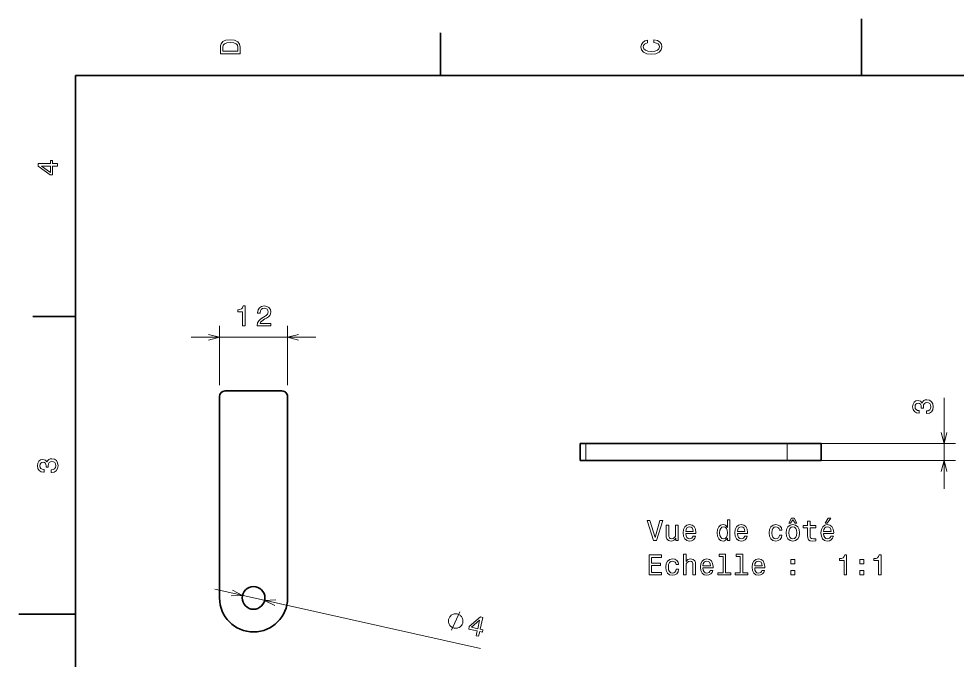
# Model space of a CAD drawing. Extents: x 0 to 297, y 0 to 210.
# Drawn here: x 0 to 165.4, y 96.9 to 210 of the extents above; entities that cross this region are included whole.
import ezdxf

# ---------------------------------------------------------------- set-up
doc = ezdxf.new("R2010")
doc.units = 0

msp = doc.modelspace()

# ---------------------------------------------------------------- linework, layer by layer
at = {"color": 7, "lineweight": 35, "ltscale": 0.25}
for p, q in [((148.5, 200), (148.5, 210)), ((36.374321, 144.376587), (46.374321, 144.376587)), ((10, 105), (0, 105))]:
    msp.add_line(p, q, dxfattribs=at)
at = {"color": 7, "lineweight": 35, "ltscale": 0.1875}
for p, q in [((74.300003, 200), (74.300003, 207.5)), ((10, 157.5), (2.5, 157.5))]:
    msp.add_line(p, q, dxfattribs=at)
at = {"color": 7, "lineweight": 35}
for p, q in [((287, 200), (10, 200)), ((10, 200), (10, 10)), ((35.374321, 107.876587), (35.374321, 143.376587)), ((47.374321, 107.876587), (47.374321, 143.376587)), ((135.422119, 135.125366), (99.922119, 135.125366)), ((135.422119, 132.125366), (99.922119, 132.125366))]:
    msp.add_line(p, q, dxfattribs=at)
at = {"color": 7, "lineweight": 13, "ltscale": 0.261462}
for p, q in [((35.374321, 145.376587), (35.374321, 155.835083)), ((47.374321, 145.376587), (47.374321, 155.835083))]:
    msp.add_line(p, q, dxfattribs=at)
at = {"color": 7, "lineweight": 13}
for p, q in [((30.374321, 153.835083), (52.374321, 153.835083)), ((137.422119, 135.125366), (165.04541, 135.125366)), ((137.422119, 132.125366), (165.04541, 132.125366)), ((34.54113, 109.39563), (81.375534, 98.984375))]:
    msp.add_line(p, q, dxfattribs=at)
at = {"color": 7, "lineweight": 13, "ltscale": 0.4009}
msp.add_line((163.04541, 127.125366), (163.04541, 143.161377), dxfattribs=at)
at = {"color": 7, "lineweight": 35, "ltscale": 0.025}
for p, q in [((99.922119, 135.125366), (98.922119, 135.125366)), ((99.922119, 132.125366), (98.922119, 132.125366))]:
    msp.add_line(p, q, dxfattribs=at)
at = {"color": 7, "lineweight": 35, "ltscale": 0.075}
for p, q in [((98.922119, 132.125366), (98.922119, 135.125366)), ((141.422119, 132.125366), (141.422119, 135.125366))]:
    msp.add_line(p, q, dxfattribs=at)
at = {"color": 7, "lineweight": 13, "ltscale": 0.075}
for p, q in [((99.922119, 132.125366), (99.922119, 135.125366)), ((135.422119, 132.125366), (135.422119, 135.125366))]:
    msp.add_line(p, q, dxfattribs=at)
at = {"color": 7, "lineweight": 35, "ltscale": 0.15}
for p, q in [((141.422119, 135.125366), (135.422119, 135.125366)), ((141.422119, 132.125366), (135.422119, 132.125366))]:
    msp.add_line(p, q, dxfattribs=at)
at = {"color": 7, "lineweight": 13}
for points in [[(35.533215, 204.994965), (35.533215, 203.829971), (39.033215, 203.829971), (39.033215, 204.994965), (38.922264, 205.544678), (38.584366, 205.953171), (38.034657, 206.205338), (37.283215, 206.296112), (36.516644, 206.215424), (36.21405, 206.114563), (35.971977, 205.973343), (35.644165, 205.56485), (35.563473, 205.297562)], [(35.951801, 204.959656), (36.027451, 205.342941), (36.259438, 205.605194), (36.672985, 205.761536), (37.283215, 205.811966), (37.873272, 205.756485), (38.286816, 205.600143), (38.533936, 205.332855), (38.614628, 204.959656), (38.614628, 204.298996), (35.951801, 204.298996)], [(111.93206, 205.817017), (112.35569, 205.716141), (112.658287, 205.549713), (112.844887, 205.317734), (112.905403, 205.045395), (112.814629, 204.71759), (112.54229, 204.460388), (112.098488, 204.28891), (111.483215, 204.233429), (110.872986, 204.28891), (110.424141, 204.455338), (110.151802, 204.71254), (110.055984, 205.045395), (110.106415, 205.287476), (110.247627, 205.494247), (110.474571, 205.655624), (110.787247, 205.766571), (110.787247, 206.245682), (110.308144, 206.094391), (109.94503, 205.832138), (109.718086, 205.474075), (109.637398, 205.045395), (109.763474, 204.510818), (110.116501, 204.10231), (110.696472, 203.840057), (111.483215, 203.749283), (112.269958, 203.840057), (112.84993, 204.10231), (113.208, 204.510818), (113.329041, 205.045395), (113.233215, 205.51442), (112.965927, 205.892654), (112.527161, 206.159943), (111.93206, 206.301163)], [(6.833213, 184.02739), (6.833213, 184.481277), (5.965778, 184.481277), (5.965778, 184.98056), (5.56232, 184.98056), (5.56232, 184.481277), (3.408862, 184.481277), (3.408862, 184.022339), (5.521974, 182.489197), (5.965778, 182.489197), (5.965778, 184.02739)], [(5.56232, 182.912827), (3.993876, 184.02739), (5.56232, 184.02739)], [(39.415527, 155.835083), (39.874466, 155.835083), (39.874466, 159.360352), (39.531525, 159.360352), (39.440742, 159.052612), (39.259193, 158.845947), (38.981812, 158.724854), (38.598526, 158.684448), (38.598526, 158.326416), (39.415527, 158.326416)], [(42.011784, 155.835083), (44.417404, 155.835083), (44.417404, 156.268799), (42.516106, 156.268799), (42.622013, 156.505859), (42.80357, 156.702515), (43.363369, 157.060547), (43.660919, 157.211914), (43.993771, 157.428711), (44.230804, 157.680908), (44.36697, 157.978516), (44.417404, 158.316406), (44.331669, 158.73999), (44.094635, 159.072876), (43.731525, 159.284668), (43.262505, 159.360352), (42.778355, 159.274536), (42.410198, 159.037476), (42.173168, 158.659302), (42.092476, 158.160034), (42.092476, 158.089355), (42.551411, 158.089355), (42.551411, 158.129761), (42.596798, 158.472656), (42.732964, 158.724854), (42.949825, 158.88623), (43.237289, 158.94165), (43.529797, 158.891235), (43.746655, 158.765259), (43.887863, 158.568481), (43.938297, 158.321411), (43.902992, 158.089355), (43.807171, 157.8927), (43.64579, 157.721191), (43.423885, 157.569946), (43.126335, 157.408569), (42.632099, 157.095947), (42.284119, 156.763062), (42.077347, 156.359619), (42.011784, 155.85022)], [(159.946045, 140.372314), (159.981323, 140.372314), (160.465454, 140.453003), (160.828491, 140.690063), (161.060547, 141.063232), (161.14624, 141.557495), (161.060547, 142.082031), (160.838623, 142.475342), (160.485596, 142.727539), (160.031738, 142.818359), (159.734131, 142.777954), (159.492065, 142.666992), (159.305542, 142.485474), (159.169312, 142.243408), (158.896973, 142.571167), (158.463257, 142.687256), (158.069946, 142.611572), (157.772339, 142.394653), (157.585815, 142.041626), (157.520142, 141.557495), (157.60083, 141.103638), (157.822754, 140.755615), (158.175781, 140.528687), (158.644775, 140.453003), (158.680176, 140.453003), (158.680176, 140.901855), (158.357422, 140.942261), (158.125366, 141.073364), (157.984131, 141.285156), (157.933716, 141.582764), (157.974121, 141.844971), (158.079956, 142.036621), (158.251465, 142.152588), (158.483398, 142.197998), (158.730591, 142.152588), (158.896973, 142.031616), (158.997803, 141.819824), (159.028076, 141.532349), (159.023071, 141.335571), (159.421509, 141.335571), (159.411377, 141.582764), (159.456787, 141.900513), (159.577881, 142.137451), (159.774536, 142.278687), (160.031738, 142.329102), (160.324219, 142.273682), (160.541138, 142.127441), (160.677246, 141.895386), (160.722656, 141.587769), (160.672241, 141.27002), (160.520874, 141.038086), (160.278809, 140.891846), (159.946045, 140.836304)], [(5.73379, 129.979111), (5.769093, 129.979111), (6.253242, 130.059799), (6.616354, 130.296829), (6.848343, 130.670029), (6.934078, 131.164276), (6.848343, 131.688766), (6.626441, 132.082138), (6.273415, 132.334305), (5.819525, 132.425079), (5.521974, 132.384735), (5.279899, 132.273788), (5.0933, 132.092224), (4.957133, 131.850143), (4.684798, 132.177963), (4.251081, 132.293961), (3.857709, 132.218307), (3.560158, 132.00145), (3.373559, 131.648422), (3.307997, 131.164276), (3.388689, 130.710388), (3.610591, 130.362396), (3.963617, 130.135452), (4.432637, 130.059799), (4.46794, 130.059799), (4.46794, 130.508652), (4.145173, 130.548996), (3.913184, 130.680115), (3.771974, 130.891937), (3.721542, 131.189484), (3.761888, 131.451736), (3.867795, 131.643372), (4.039265, 131.759369), (4.271254, 131.804764), (4.518372, 131.759369), (4.684798, 131.638336), (4.785663, 131.426514), (4.815922, 131.139053), (4.810879, 130.942368), (5.209294, 130.942368), (5.199208, 131.189484), (5.244596, 131.507217), (5.365634, 131.744247), (5.56232, 131.885452), (5.819525, 131.935883), (6.112032, 131.880417), (6.328891, 131.734161), (6.465058, 131.502167), (6.510447, 131.194534), (6.460014, 130.876801), (6.308718, 130.644821), (6.066643, 130.498566), (5.73379, 130.443085)], [(112.99575, 121.504921), (112.118233, 118.524376), (111.215492, 121.504921), (110.736389, 121.504921), (111.866074, 117.999878), (112.370392, 117.999878), (113.474861, 121.504921)], [(117.53466, 119.22538), (119.309875, 119.22538), (119.314919, 119.432152), (119.234222, 120.012123), (119.012321, 120.445847), (118.659302, 120.708092), (118.190277, 120.803909), (117.731346, 120.703049), (117.378319, 120.420624), (117.151375, 119.961693), (117.070679, 119.356506), (117.146332, 118.736191), (117.373276, 118.282295), (117.72126, 117.999878), (118.175148, 117.90406), (118.56852, 117.96962), (118.891289, 118.14109), (119.128319, 118.413422), (119.264488, 118.776535), (118.825722, 118.776535), (118.734947, 118.574806), (118.603821, 118.423508), (118.230621, 118.302475), (117.943161, 118.357948), (117.726303, 118.534462), (117.585091, 118.821922), (117.53466, 119.210251)], [(124.882645, 118.418465), (124.882645, 117.999878), (125.326447, 117.999878), (125.326447, 121.620918), (124.88768, 121.620918), (124.88768, 120.294548), (124.549789, 120.677834), (124.343018, 120.768608), (124.105988, 120.803909), (123.677307, 120.703049), (123.34446, 120.420624), (123.127594, 119.966736), (123.051949, 119.356506), (123.127594, 118.746277), (123.34446, 118.287338), (123.677307, 117.999878), (124.105988, 117.90406), (124.343018, 117.939362), (124.554832, 118.030136)], [(126.642731, 119.22538), (128.417938, 119.22538), (128.422989, 119.432152), (128.3423, 120.012123), (128.120392, 120.445847), (127.767365, 120.708092), (127.298347, 120.803909), (126.839417, 120.703049), (126.486389, 120.420624), (126.259445, 119.961693), (126.178749, 119.356506), (126.254402, 118.736191), (126.481346, 118.282295), (126.82933, 117.999878), (127.283218, 117.90406), (127.67659, 117.96962), (127.999359, 118.14109), (128.236389, 118.413422), (128.372559, 118.776535), (127.933792, 118.776535), (127.843018, 118.574806), (127.711891, 118.423508), (127.338692, 118.302475), (127.051231, 118.357948), (126.834366, 118.534462), (126.693161, 118.821922), (126.642731, 119.210251)], [(134.051224, 119.810394), (134.48999, 119.810394), (134.399216, 120.213852), (134.182358, 120.531578), (133.844452, 120.728264), (133.405701, 120.803909), (132.921539, 120.703049), (132.553391, 120.420624), (132.321411, 119.961693), (132.240707, 119.34642), (132.31636, 118.736191), (132.543304, 118.282295), (132.901367, 117.999878), (133.390564, 117.90406), (133.82428, 117.979706), (134.162186, 118.191521), (134.394165, 118.524376), (134.495026, 118.968178), (134.071411, 118.968178), (133.995758, 118.68576), (133.854538, 118.473938), (133.652817, 118.342819), (133.405701, 118.302475), (133.098053, 118.368034), (132.87616, 118.569763), (132.73999, 118.897575), (132.694595, 119.361549), (132.73999, 119.815437), (132.881195, 120.14325), (133.108154, 120.344978), (133.405701, 120.415581), (133.667938, 120.370193), (133.864624, 120.254204), (133.995758, 120.062561)], [(135.231339, 119.351463), (135.312042, 118.736191), (135.544022, 118.282295), (135.912186, 117.999878), (136.406418, 117.90406), (136.895615, 117.999878), (137.263763, 118.277252), (137.495758, 118.731148), (137.581482, 119.351463), (137.495758, 119.966736), (137.263763, 120.425667), (136.895615, 120.703049), (136.406418, 120.803909), (135.912186, 120.703049), (135.544022, 120.420624), (135.312042, 119.966736)], [(135.685242, 121.076248), (135.982788, 121.076248), (136.411453, 121.636047), (136.835083, 121.076248), (137.132645, 121.076248), (136.653534, 121.933594), (136.169388, 121.933594)], [(138.993591, 120.239075), (138.993591, 118.882446), (139.023849, 118.44368), (139.16507, 118.14109), (139.447479, 117.964577), (139.92659, 117.90406), (140.45108, 117.929276), (140.45108, 118.312561), (140.067795, 118.282295), (139.719818, 118.322647), (139.533218, 118.448723), (139.45253, 118.660538), (139.437393, 118.958092), (139.437393, 120.239075), (140.45108, 120.239075), (140.45108, 120.61731), (139.437393, 120.61731), (139.437393, 121.409103), (138.993591, 121.409103), (138.993591, 120.61731), (138.22702, 120.61731), (138.22702, 120.239075)], [(141.822845, 119.22538), (143.598053, 119.22538), (143.603104, 119.432152), (143.5224, 120.012123), (143.300507, 120.445847), (142.947479, 120.708092), (142.478455, 120.803909), (142.019531, 120.703049), (141.666504, 120.420624), (141.43956, 119.961693), (141.358856, 119.356506), (141.434509, 118.736191), (141.661453, 118.282295), (142.009445, 117.999878), (142.463333, 117.90406), (142.856705, 117.96962), (143.179474, 118.14109), (143.416504, 118.413422), (143.552673, 118.776535), (143.113907, 118.776535), (143.023132, 118.574806), (142.891998, 118.423508), (142.518799, 118.302475), (142.231339, 118.357948), (142.014481, 118.534462), (141.873276, 118.821922), (141.822845, 119.210251)], [(142.130478, 121.076248), (142.428024, 121.076248), (143.129028, 121.933594), (142.634796, 121.933594)], [(116.198204, 120.708092), (115.754395, 120.708092), (115.754395, 119.144691), (115.703964, 118.781578), (115.557709, 118.519333), (115.330765, 118.357948), (115.033218, 118.307518), (114.796188, 118.347862), (114.64489, 118.468895), (114.559151, 118.675667), (114.538979, 118.968178), (114.538979, 120.708092), (114.095177, 120.708092), (114.095177, 118.927834), (114.110306, 118.569763), (114.206131, 118.272209), (114.498634, 117.999878), (114.967651, 117.90406), (115.219818, 117.939362), (115.436676, 118.030136), (115.623276, 118.186478), (115.774574, 118.413422), (115.774574, 117.999878), (116.198204, 117.999878)], [(117.53466, 119.598579), (117.590134, 119.946564), (117.726303, 120.203766), (117.933075, 120.360107), (118.205406, 120.415581), (118.472702, 120.360107), (118.679474, 120.203766), (118.80555, 119.946564), (118.850937, 119.598579)], [(124.181633, 120.405495), (124.474136, 120.334892), (124.696045, 120.138206), (124.827164, 119.810394), (124.877594, 119.356506), (124.827164, 118.897575), (124.696045, 118.569763), (124.474136, 118.368034), (124.181633, 118.302475), (123.904251, 118.368034), (123.692436, 118.569763), (123.551231, 118.902618), (123.505836, 119.356506), (123.551231, 119.805351), (123.692436, 120.133163), (123.904251, 120.334892)], [(126.642731, 119.598579), (126.698204, 119.946564), (126.834366, 120.203766), (127.041138, 120.360107), (127.313477, 120.415581), (127.580765, 120.360107), (127.787537, 120.203766), (127.91362, 119.946564), (127.959007, 119.598579)], [(135.685242, 119.356506), (135.730621, 119.810394), (135.871826, 120.138206), (136.098785, 120.339935), (136.406418, 120.410538), (136.709015, 120.339935), (136.935959, 120.14325), (137.077164, 119.810394), (137.127594, 119.356506), (137.077164, 118.897575), (136.935959, 118.56472), (136.709015, 118.362991), (136.406418, 118.297432), (136.098785, 118.362991), (135.871826, 118.56472), (135.730621, 118.897575)], [(141.822845, 119.598579), (141.878311, 119.946564), (142.014481, 120.203766), (142.221252, 120.360107), (142.493591, 120.415581), (142.76088, 120.360107), (142.967651, 120.203766), (143.093735, 119.946564), (143.13913, 119.598579)], [(111.059151, 111.953049), (113.278175, 111.953049), (113.278175, 112.376678), (111.523132, 112.376678), (111.523132, 113.561836), (113.086533, 113.561836), (113.086533, 113.980423), (111.523132, 113.980423), (111.523132, 115.029419), (113.237831, 115.029419), (113.237831, 115.453049), (111.059151, 115.453049)], [(115.835091, 113.763565), (116.273849, 113.763565), (116.183075, 114.167023), (115.966217, 114.484749), (115.628319, 114.681435), (115.18956, 114.75708), (114.705406, 114.656219), (114.33725, 114.373795), (114.105263, 113.914864), (114.024574, 113.299591), (114.10022, 112.689362), (114.327164, 112.235466), (114.685234, 111.953049), (115.174431, 111.857231), (115.608147, 111.932877), (115.946045, 112.144691), (116.178032, 112.477547), (116.278893, 112.921349), (115.855263, 112.921349), (115.779617, 112.638931), (115.638405, 112.427109), (115.436676, 112.29599), (115.18956, 112.255646), (114.88192, 112.321205), (114.660019, 112.522934), (114.523849, 112.850746), (114.478462, 113.31472), (114.523849, 113.768608), (114.665062, 114.09642), (114.892006, 114.298149), (115.18956, 114.368752), (115.451805, 114.323364), (115.648491, 114.207375), (115.779617, 114.015732)], [(117.146332, 111.953049), (117.590134, 111.953049), (117.590134, 113.516449), (117.635521, 113.874519), (117.781776, 114.136765), (118.00872, 114.298149), (118.311317, 114.358665), (118.553391, 114.308235), (118.704689, 114.172066), (118.780334, 113.945122), (118.80555, 113.642532), (118.80555, 111.953049), (119.249359, 111.953049), (119.249359, 113.733307), (119.229179, 114.091377), (119.138405, 114.388931), (118.840851, 114.661263), (118.376877, 114.75708), (118.124718, 114.721779), (117.90786, 114.625961), (117.726303, 114.474663), (117.590134, 114.267891), (117.590134, 115.574089), (117.146332, 115.574089)], [(120.570679, 113.178551), (122.345901, 113.178551), (122.350937, 113.385323), (122.270248, 113.965294), (122.048347, 114.399017), (121.69532, 114.661263), (121.226303, 114.75708), (120.767365, 114.656219), (120.414337, 114.373795), (120.187393, 113.914864), (120.106705, 113.309677), (120.18235, 112.689362), (120.409302, 112.235466), (120.757278, 111.953049), (121.211174, 111.857231), (121.604546, 111.922791), (121.927307, 112.094261), (122.164337, 112.366592), (122.300507, 112.729706), (121.861748, 112.729706), (121.770966, 112.527977), (121.639847, 112.376678), (121.266647, 112.255646), (120.979179, 112.311119), (120.762321, 112.487633), (120.621117, 112.775093), (120.570679, 113.163422)], [(120.570679, 113.55175), (120.62616, 113.899734), (120.762321, 114.156937), (120.969093, 114.313278), (121.241432, 114.368752), (121.50872, 114.313278), (121.715492, 114.156937), (121.841576, 113.899734), (121.886963, 113.55175)], [(124.100937, 115.20089), (124.100937, 112.326248), (123.188118, 112.326248), (123.188118, 111.953049), (125.452522, 111.953049), (125.452522, 112.326248), (124.544746, 112.326248), (124.544746, 115.574089), (123.404976, 115.574089), (123.404976, 115.20089)], [(127.136963, 115.20089), (127.136963, 112.326248), (126.224136, 112.326248), (126.224136, 111.953049), (128.488556, 111.953049), (128.488556, 112.326248), (127.580765, 112.326248), (127.580765, 115.574089), (126.440994, 115.574089), (126.440994, 115.20089)], [(129.678757, 113.178551), (131.453964, 113.178551), (131.459015, 113.385323), (131.378326, 113.965294), (131.156418, 114.399017), (130.803391, 114.661263), (130.334366, 114.75708), (129.875443, 114.656219), (129.522415, 114.373795), (129.295471, 113.914864), (129.214767, 113.309677), (129.290421, 112.689362), (129.517365, 112.235466), (129.865356, 111.953049), (130.319244, 111.857231), (130.712616, 111.922791), (131.035385, 112.094261), (131.272415, 112.366592), (131.408569, 112.729706), (130.969818, 112.729706), (130.879044, 112.527977), (130.74791, 112.376678), (130.37471, 112.255646), (130.08725, 112.311119), (129.870392, 112.487633), (129.729187, 112.775093), (129.678757, 113.163422)], [(129.678757, 113.55175), (129.734222, 113.899734), (129.870392, 114.156937), (130.077164, 114.313278), (130.349503, 114.368752), (130.616791, 114.313278), (130.823563, 114.156937), (130.949646, 113.899734), (130.995026, 113.55175)], [(136.058441, 113.909821), (136.754395, 113.909821), (136.754395, 114.661263), (136.058441, 114.661263)], [(145.423706, 111.953049), (145.882629, 111.953049), (145.882629, 115.478264), (145.539703, 115.478264), (145.448914, 115.170631), (145.267365, 114.963852), (144.98999, 114.842819), (144.606705, 114.802475), (144.606705, 114.444405), (145.423706, 114.444405)], [(148.202515, 113.909821), (148.898483, 113.909821), (148.898483, 114.661263), (148.202515, 114.661263)], [(151.495758, 111.953049), (151.954681, 111.953049), (151.954681, 115.478264), (151.61174, 115.478264), (151.520966, 115.170631), (151.339417, 114.963852), (151.062027, 114.842819), (150.678741, 114.802475), (150.678741, 114.444405), (151.495758, 114.444405)], [(136.058441, 111.953049), (136.754395, 111.953049), (136.754395, 112.704491), (136.058441, 112.704491)], [(148.202515, 111.953049), (148.898483, 111.953049), (148.898483, 112.704491), (148.202515, 112.704491)], [(78.249443, 103.520874), (78.274765, 103.634766), (78.268448, 103.875244), (78.249481, 104.058716), (78.217857, 104.185181), (78.141945, 104.381348), (78.009094, 104.59021), (77.863579, 104.742065), (77.762352, 104.824341), (77.604179, 104.919189), (77.389069, 105.026855), (77.275177, 105.052124), (77.161293, 105.077393), (76.92086, 105.071167), (76.737373, 105.052124), (76.610825, 105.020508), (76.41468, 104.94458), (76.205872, 104.811768), (76.054016, 104.66626), (75.971756, 104.565063), (75.876831, 104.40686), (75.769257, 104.191772), (75.743942, 104.077881), (75.71862, 103.963989), (75.72493, 103.723511), (75.743896, 103.540039), (75.775528, 103.413452), (75.85144, 103.217407), (75.984291, 103.008545), (76.129807, 102.856689), (76.231033, 102.774414), (76.389206, 102.679565), (76.604317, 102.571899), (76.718201, 102.546631), (76.832092, 102.52124), (77.072525, 102.527588), (77.256012, 102.546631), (77.382553, 102.578247), (77.578705, 102.654053), (77.787506, 102.786987), (77.939369, 102.932495), (78.021629, 103.033691), (78.116547, 103.191895), (78.224129, 103.406982)], [(80.598465, 101.205933), (81.041542, 101.107422), (81.229774, 101.954224), (81.717163, 101.845947), (81.80471, 102.239746), (81.317329, 102.348145), (81.784637, 104.450195), (81.336639, 104.549805), (79.381477, 102.819702), (79.285172, 102.386475), (80.786705, 102.052734)], [(79.786255, 102.688477), (81.214615, 103.977661), (80.874252, 102.446533)]]:
    msp.add_lwpolyline(points, close=True, dxfattribs=at)
for points in [[(33.442474, 153.317383), (35.374321, 153.835083), (33.442474, 154.352661)], [(49.306175, 154.352661), (47.374321, 153.835083), (49.306175, 153.317383)], [(162.527832, 137.057251), (163.04541, 135.125366), (163.562988, 137.057251)], [(163.562988, 130.193481), (163.04541, 132.125366), (162.527832, 130.193481)], [(37.423836, 108.224609), (39.421982, 108.310669), (37.648491, 109.235107)], [(45.32481, 107.528687), (43.326664, 107.442627), (45.100155, 106.518066)], [(76.275276, 102.166992), (77.718109, 105.431763)]]:
    msp.add_lwpolyline(points, dxfattribs=at)
at = {"color": 7, "lineweight": 35}
msp.add_circle((41.374321, 107.876587), 2, dxfattribs=at)
for centre, radius, start, end in [((36.374321, 143.376587), 1, 90.000003, 179.999995), ((46.374321, 143.376587), 1, 0, 90.000003), ((41.374321, 107.876587), 6, 180.000005, 360)]:
    msp.add_arc(centre, radius, start, end, dxfattribs=at)

doc.saveas('drawing.dxf')
